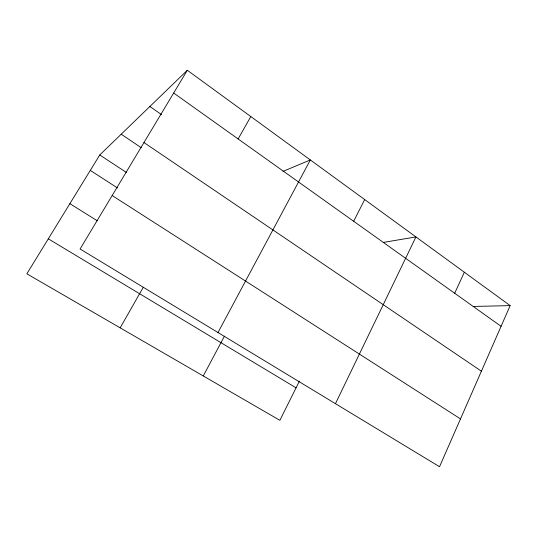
<?xml version="1.0" encoding="UTF-8"?>
<svg xmlns="http://www.w3.org/2000/svg" width="537" height="537" viewBox="0 0 537 537"><rect width="100%" height="100%" fill="white"/><g stroke="black" fill="none" stroke-linecap="round" stroke-linejoin="round"><path stroke-width="0.81" d="M510.15 305.613L439.534 466.727L80.094 248.993L187.319 70.273L510.15 305.613L473.171 306.452M454.678 293.256L464.344 272.225M335.45 403.676L415.933 236.931L383.492 242.395M299.404 381.142L279.871 420.323L26.85 273.803L99.761 154.958L187.319 70.273M353.661 221.271L364.683 199.569M203.268 375.96L224.466 336.122M217.995 332.531L310.339 159.952L282.952 171.397M238.126 138.949L250.799 116.556M120.167 327.839L143.265 287.295M48.31 238.824L296.068 387.842M69.877 203.671L97.244 220.761M112.166 195.535L460.498 418.907M90.297 170.383L117.496 187.97M99.761 154.958L126.685 172.645M121.221 134.203L141.291 147.729M143.956 142.54L481.407 371.195M149.877 106.487L161.523 114.616M173.673 93.015L501.075 326.315"/></g></svg>
